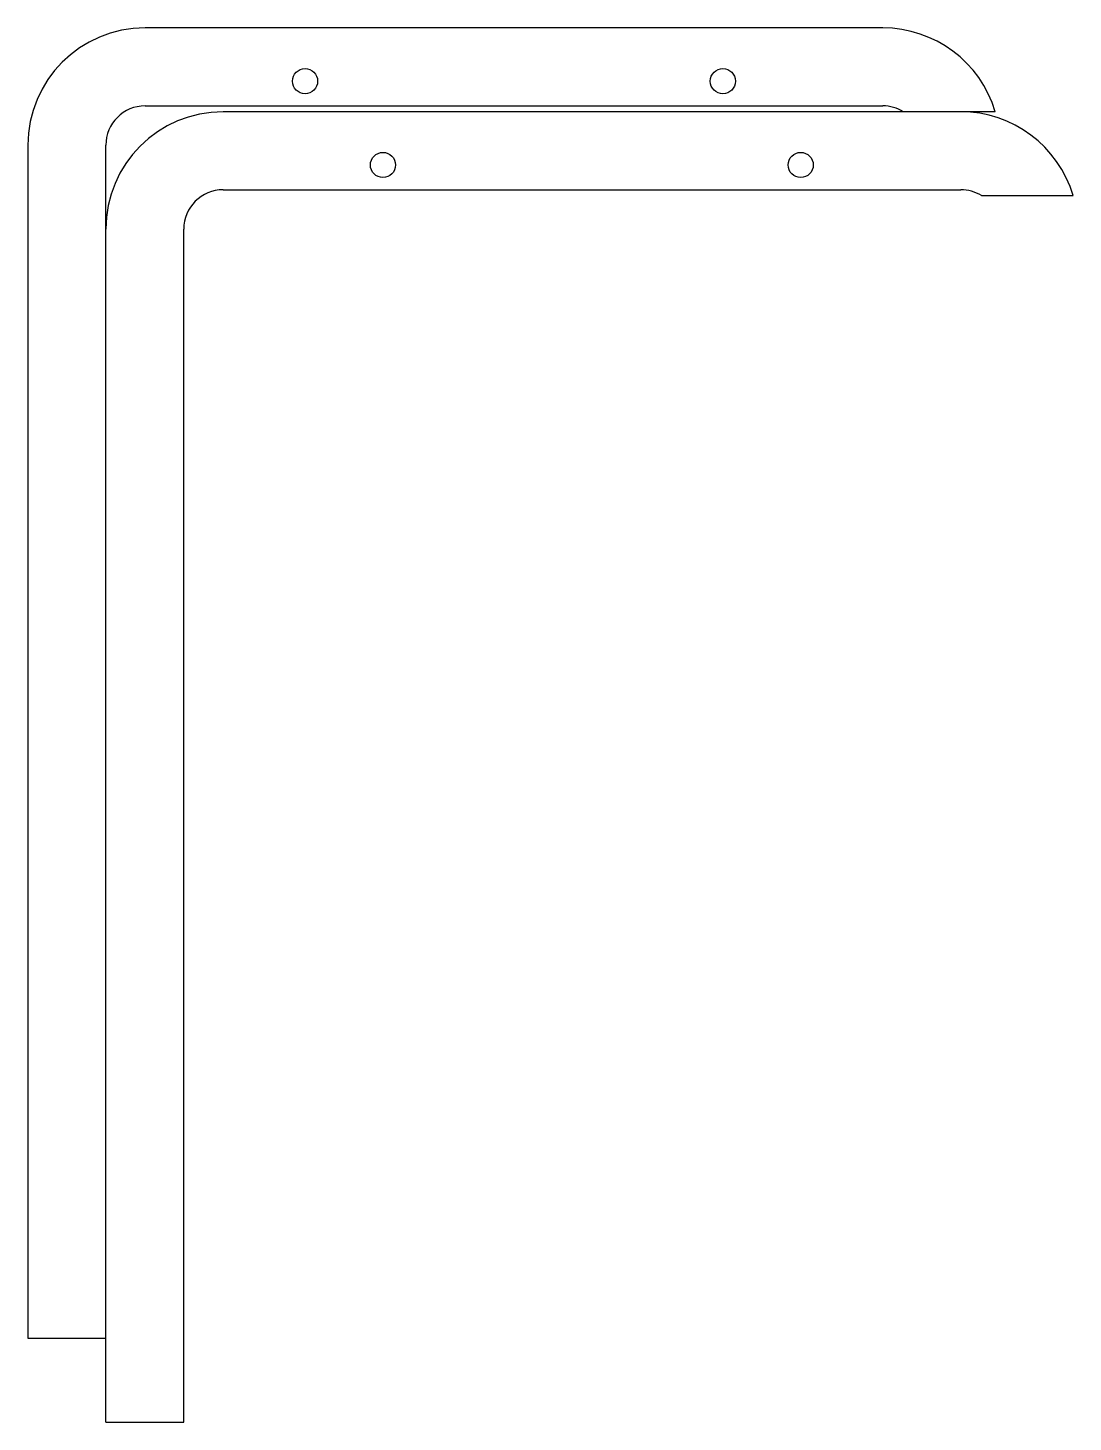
# Model space of a CAD drawing. Header units: millimetres. Extents: x -92 to 32, y -84 to 82.
import ezdxf

# ---------------------------------------------------------------- set-up
doc = ezdxf.new("R2010")
doc.units = ezdxf.units.MM

msp = doc.modelspace()

# ---------------------------------------------------------------- linework, layer by layer
at = {"color": 7, "linetype": 'Continuous', "lineweight": 25}
for p, q in [((9.57, 82.32), (-78.45, 82.32)), ((-78.45, 73.02), (9.57, 73.02)), ((22.99, 72.32), (-69.15, 72.32)), ((-92.45, 68.32), (-92.45, -73.99)), ((-83.15, -83.99), (-83.15, 68.32)), ((-69.15, 63.02), (18.87, 63.02)), ((21.34, 62.32), (32.28, 62.32)), ((-73.85, -83.99), (-73.85, 58.32)), ((-92.45, -73.99), (-83.15, -73.99)), ((-83.15, -83.99), (-73.85, -83.99))]:
    msp.add_line(p, q, dxfattribs=at)
for centre in [(-59.37, 75.97), (-9.51, 75.97), (-50.08, 65.97), (-0.22, 65.97)]:
    msp.add_circle(centre, 1.5, dxfattribs=at)
for centre, radius, start, end in [((-78.45, 68.32), 14, 90, 180), ((9.57, 68.32), 14, 16.6015, 90), ((-78.45, 68.32), 4.7, 90, 180), ((-69.15, 58.32), 14, 90, 180), ((9.57, 68.32), 4.7, 58.3064, 90), ((18.87, 58.32), 14, 16.6015, 90), ((-69.15, 58.32), 4.7, 90, 180), ((18.87, 58.32), 4.7, 58.3064, 90)]:
    msp.add_arc(centre, radius, start, end, dxfattribs=at)

doc.saveas('drawing.dxf')
